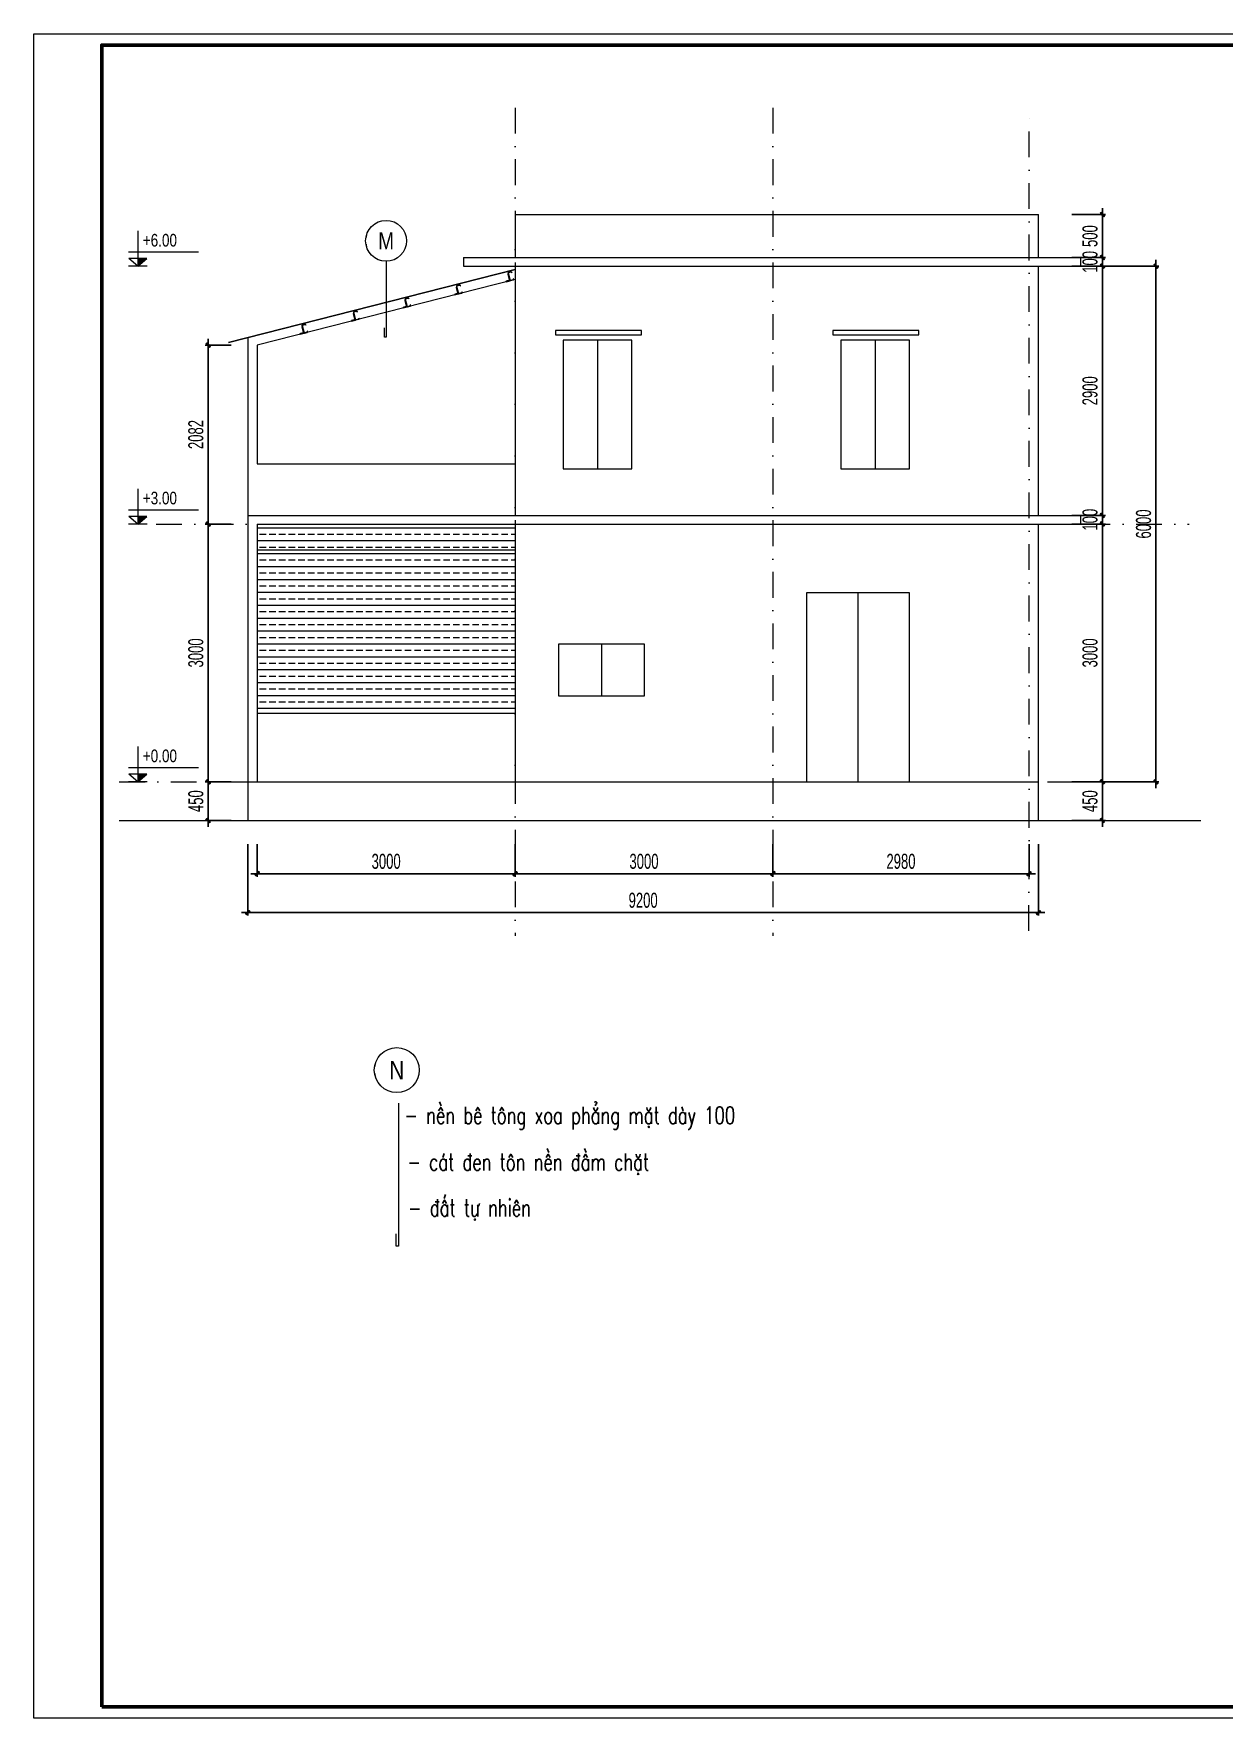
# Model space of a CAD drawing. Header units: millimetres. Extents: x 596422 to 1674380, y -367470 to 58862.
# Drawn here: x 865669 to 879522, y -262665 to -243063 of the extents above; entities that cross this region are included whole.
import ezdxf
from ezdxf.enums import TextEntityAlignment as Align

# ---------------------------------------------------------------- set-up
doc = ezdxf.new("R2010")
doc.units = ezdxf.units.MM
doc.header["$LTSCALE"] = 600
doc.header["$MEASUREMENT"] = 0
doc.linetypes.add('ACAD_ISO07W100', pattern=[3, 0, -3])
doc.linetypes.add('DASHDOT', pattern=[1, 0.5, -0.25, 0, -0.25])
doc.layers.get('0').update_dxf_attribs({"lineweight": 0})
doc.layers.get('Defpoints').update_dxf_attribs({"lineweight": 0})
for name, color, linetype, lineweight in [('37 - Noi that', 137, 'Continuous', 13), ('A-WIPEOUT', 254, 'ACAD_ISO07W100', 0), ('LC Dim', 8, 'Continuous', 18), ('LC Hatch', 252, 'Continuous', 9), ('LC ISO', 153, 'Continuous', 13), ('LC Net dam 1', 30, 'Continuous', 30), ('LC Net manh', 9, 'Continuous', 5), ('LC Net thay', 7, 'Continuous', 25), ('LC Net truc', 79, 'DASHDOT', 13), ('LC Text1', 3, 'Continuous', 20), ('NET KY HIEU', 31, 'Continuous', 20), ('text', 1, 'Continuous', 20)]:
    doc.layers.add(name, color=color, linetype=linetype, lineweight=lineweight)
doc.layers.add('Khungten_LCDI', color=7, linetype='Continuous')
doc.layers.add('Kichthuoc', color=9, linetype='Continuous')
doc.styles.add('CHU THUONG', font='chhbg.shx', dxfattribs={"width": 0.8, "height": 220})
doc.styles.add('General text 2', font='arial.ttf')
doc.styles.add('HOATBIF', font='hoatbif.shx', dxfattribs={"width": 0.65})
doc.styles.add('Khungten', font='VHAVAN.TTF', dxfattribs={"width": 0.9, "height": 5000})
doc.styles.add('T1', font='Vnsimli.shx', dxfattribs={"width": 0.8})
doc.styles.add('Title', font='VHAVAN.TTF', dxfattribs={"width": 0.8})
doc.dimstyles.new('1-100(1-70)', dxfattribs={"dimscale": 70, "dimtxt": 2.5, "dimasz": 0.35, "dimexe": 0.5, "dimexo": 0, "dimgap": 0.8, "dimtad": 1, "dimdec": 0, "dimzin": 0, "dimdsep": 46, "dimtxsty": 'HOATBIF', "dimblk1": 'DOT', "dimblk2": 'DOT', "dimsah": 1, "dimcen": -1, "dimdle": 1, "dimclrd": 256, "dimclre": 256, "dimclrt": 4, "dimadec": 3, "dimazin": 2, "dimtfac": 0.333333, "dimtdec": 0, "dimtix": 1, "dimtmove": 2, "dimatfit": 3, "dimldrblk": 'DOT', "dimfxl": 1, "dimtvp": 0.833333, "dimtolj": 1, "dimtzin": 0, "dimarcsym": 0})
pattern_1 = [(45, (15.4922, -1e-10), (-2.20971, 2.20971), [])]

# ---------------------------------------------------------------- blocks, each defined once
blk = doc.blocks.new('1sdsfa')
at = {"layer": 'LC Hatch', "ltscale": 5}
h = blk.add_hatch(dxfattribs=at)
h.set_pattern_fill('ANSI31', color=256, scale=25, angle=16.7941)
h.set_pattern_definition(pattern_1)
h.paths.add_polyline_path([(2, 125), (0, 125), (0, 120), (8, 120, 0.354105)])
h = blk.add_hatch(dxfattribs=at)
h.set_pattern_fill('ANSI31', color=256, scale=25, angle=16.7941)
h.set_pattern_definition(pattern_1)
h.paths.add_polyline_path([(8, 119, 0.052421), (8, 120), (0, 120), (0, 100), (8, 100)])
h = blk.add_hatch(dxfattribs=at)
h.set_pattern_fill('ANSI31', color=256, scale=25, angle=16.7941)
h.set_pattern_definition(pattern_1)
h.paths.add_polyline_path([(8, 100), (0, 100), (0, 0), (75, 0), (75, 2, 0.414214), (69, 8), (17, 8, -0.414215), (8, 17)])
at = {"layer": '37 - Noi that', "color": 1, "ltscale": 0.2}
blk.add_lwpolyline([(-65, 130), (-65, 144, -0.414214), (-59, 150), (-6, 150, -0.414214), (0, 144), (0, 6, -0.414214), (-6, 0), (-59, 0, -0.414214), (-65, 6), (-65, 20), (-63, 20), (-63, 6, 0.414214), (-59, 2), (-6, 2, 0.414214), (-2, 6), (-2, 144, 0.414214), (-6, 148), (-59, 148, 0.414214), (-63, 144), (-63, 130)], format="xyb", close=True, dxfattribs=at)
at = {"layer": 'LC Net thay'}
for p, q in [((0, 125), (0, 0)), ((2, 125), (0, 125)), ((75, 0), (0, 0)), ((8, 119), (8, 17)), ((69, 8), (17, 8)), ((75, 2), (75, 0))]:
    blk.add_line(p, q, dxfattribs=at)
for centre, radius, start, end in [((2, 119), 6.3, 0, 90), ((17, 17), 9.45, 180, 270), ((69, 2), 6.3, 0, 90)]:
    blk.add_arc(centre, radius, start, end, dxfattribs=at)
blk = doc.blocks.new('*U1408')
at = {"layer": 'LC Net thay', "xscale": 0.6510496674393021, "yscale": 0.6510496674393021, "zscale": 0.6510496674393021, "rotation": 343.2058678792092}
blk.add_blockref('1sdsfa', (-17, -46), dxfattribs=at)
blk = doc.blocks.new('*U1409')
at = {"layer": 'LC Net thay', "color": 0, "linetype": 'ByBlock', "lineweight": -2, "transparency": 16777216}
for p in [(0, 0), (592, -179), (1184, -357), (1776, -536), (2368, -715)]:
    blk.add_blockref('*U1408', p, dxfattribs=at)
blk = doc.blocks.new('LCDI-new')
at = {"layer": 'Defpoints', "lineweight": 0}
blk.add_lwpolyline([(-1626044.71, 488105.01), (-1626044.71, 488402.01), (-1625624.71, 488402.01), (-1625624.71, 488105.01)], close=True, dxfattribs=at)
at = {"layer": 'Khungten_LCDI', "color": 5, "lineweight": 60}
blk.add_lwpolyline([(-1626032.71, 488107.01), (-1626032.71, 488400.01), (-1625626.71, 488400.01), (-1625626.71, 488107.01)], close=True, dxfattribs=at)
at = {"color": 2, "style": 'Title', "width": 1.824646}
for tag, p, p2 in [('TENBANVE1', (-1625663.58, 488164.65), (-1625629.32, 488164.65)), ('TENBANVE2', (-1625663.58, 488157.89), (-1625629.32, 488157.89))]:
    blk.add_attdef(tag, text='', height=2.5, dxfattribs=at).set_placement(p, p2, align=Align.FIT)
at = {"color": 7, "style": 'Khungten', "width": 0.8}
for tag, p in [('REVISION', (-1625637.72, 488146.05)), ('NGAYHT', (-1625637.25, 488137.42))]:
    blk.add_attdef(tag, text='', height=2, dxfattribs=at).set_placement(p, align=Align.CENTER)
at = {"color": 2, "style": 'Title', "width": 0.7}
blk.add_attdef('SOBANVE', text='', height=2.5, dxfattribs=at).set_placement((-1625637.09, 488114.55), align=Align.CENTER)
blk = doc.blocks.new('*U10')
at = {"layer": 'A-WIPEOUT'}
blk.add_lwpolyline([(0, 4.25), (-2.5, 3.44), (-4.04, 1.31), (-4.04, -1.31), (-2.5, -3.44), (0, -4.25), (2.5, -3.44), (4.04, -1.31), (4.04, 1.31), (2.5, 3.44)], close=True, dxfattribs=at)
blk.add_wipeout([(0, 4.25), (-2.5, 3.44), (-4.04, 1.31), (-4.04, -1.31), (-2.5, -3.44), (0, -4.25), (2.5, -3.44), (4.04, -1.31), (4.04, 1.31), (2.5, 3.44)]).dxf.layer = 'A-WIPEOUT'
blk.add_circle((0, 0), 4.25)
at = {"layer": 'text', "style": 'General text 2', "width": 0.8, "flags": 8}
blk.add_attdef('SYMBOL', text='', height=3.5, dxfattribs=at).set_placement((0, 0), align=Align.MIDDLE_CENTER)
blk = doc.blocks.new('DOT')
at = {"layer": 'Kichthuoc'}
blk.add_line((-3, 0), (3, 0), dxfattribs=at)
at = {"layer": 'Kichthuoc', "color": 4}
blk.add_line((-1, -1), (1, 1), dxfattribs=at)
blk.add_lwpolyline([(0.5, 1), (-1, -0.5), (-0.5, -1), (1, 0.5)], close=True, dxfattribs=at)
blk = doc.blocks.new('*D1483')
at = {"layer": 'Defpoints', "color": 0, "transparency": 16777216}
for p in [(868270, -252495), (871270, -252495), (871270, -252837)]:
    blk.add_point(p, dxfattribs=at)
at = {"layer": 'LC Dim', "lineweight": -2, "transparency": 16777216}
for p, q in [((868270, -252495), (868270, -252872)), ((871270, -252495), (871270, -252872)), ((868294, -252837), (871245, -252837))]:
    blk.add_line(p, q, dxfattribs=at)
at = {"layer": 'LC Dim', "lineweight": -2, "transparency": 16777216, "xscale": 24.5, "yscale": 24.5, "zscale": 24.5}
for p, rotation in [((868270, -252837), 179.9999999999934), ((871270, -252837), 359.9999999999933)]:
    blk.add_blockref('DOT', p, dxfattribs=dict(at, rotation=rotation))
at = {"layer": 'LC Dim', "color": 4, "transparency": 16777216, "insert": (869770, -252694), "char_height": 175, "attachment_point": 5, "style": 'HOATBIF'}
blk.add_mtext('\\A1;3000', dxfattribs=at)
blk = doc.blocks.new('_Dot')
at = {"color": 0, "linetype": 'ByBlock', "lineweight": -2}
blk.add_line((-0.5, 0), (-1, 0), dxfattribs=at)
at = {"color": 0, "linetype": 'ByBlock', "const_width": 0.5}
blk.add_lwpolyline([(-0.25, 0, 1), (0.25, 0, 1)], format="xyb", close=True, dxfattribs=at)
blk = doc.blocks.new('*D1484')
at = {"layer": 'Defpoints', "color": 0, "transparency": 16777216}
for p in [(871270, -252495), (874270, -252495), (874270, -252837)]:
    blk.add_point(p, dxfattribs=at)
at = {"layer": 'LC Dim', "lineweight": -2, "transparency": 16777216}
for p, q in [((871270, -252495), (871270, -252872)), ((874270, -252495), (874270, -252872)), ((871294, -252837), (874245, -252837))]:
    blk.add_line(p, q, dxfattribs=at)
at = {"layer": 'LC Dim', "lineweight": -2, "transparency": 16777216, "xscale": 24.5, "yscale": 24.5, "zscale": 24.5}
for p, rotation in [((871270, -252837), 179.9999999999923), ((874270, -252837), 359.9999999999923)]:
    blk.add_blockref('DOT', p, dxfattribs=dict(at, rotation=rotation))
at = {"layer": 'LC Dim', "color": 4, "transparency": 16777216, "insert": (872770, -252694), "char_height": 175, "attachment_point": 5, "style": 'HOATBIF'}
blk.add_mtext('\\A1;3000', dxfattribs=at)
blk = doc.blocks.new('*D1485')
at = {"layer": 'Defpoints', "color": 0, "transparency": 16777216}
for p in [(874270, -252495), (877250, -252495), (877250, -252837)]:
    blk.add_point(p, dxfattribs=at)
at = {"layer": 'LC Dim', "lineweight": -2, "transparency": 16777216}
for p, q in [((874270, -252495), (874270, -252872)), ((877250, -252495), (877250, -252872)), ((874294, -252837), (877225, -252837))]:
    blk.add_line(p, q, dxfattribs=at)
at = {"layer": 'LC Dim', "lineweight": -2, "transparency": 16777216, "xscale": 24.5, "yscale": 24.5, "zscale": 24.5}
for p, rotation in [((874270, -252837), 179.9999999999923), ((877250, -252837), 359.9999999999923)]:
    blk.add_blockref('DOT', p, dxfattribs=dict(at, rotation=rotation))
at = {"layer": 'LC Dim', "color": 4, "transparency": 16777216, "insert": (875760, -252694), "char_height": 175, "attachment_point": 5, "style": 'HOATBIF'}
blk.add_mtext('\\A1;2980', dxfattribs=at)
blk = doc.blocks.new('*D1486')
at = {"layer": 'Defpoints', "color": 0, "transparency": 16777216}
for p in [(868160, -252495), (877360, -252495), (877360, -253290)]:
    blk.add_point(p, dxfattribs=at)
at = {"layer": 'LC Dim', "lineweight": -2, "transparency": 16777216}
for p, q in [((868160, -252495), (868160, -253325)), ((877360, -252495), (877360, -253325)), ((868184, -253290), (877335, -253290))]:
    blk.add_line(p, q, dxfattribs=at)
at = {"layer": 'LC Dim', "lineweight": -2, "transparency": 16777216, "xscale": 24.5, "yscale": 24.5, "zscale": 24.5}
for p, rotation in [((868160, -253290), 179.9999999999934), ((877360, -253290), 359.9999999999933)]:
    blk.add_blockref('DOT', p, dxfattribs=dict(at, rotation=rotation))
at = {"layer": 'LC Dim', "color": 4, "transparency": 16777216, "insert": (872760, -253147), "char_height": 175, "attachment_point": 5, "style": 'HOATBIF'}
blk.add_mtext('\\A1;9200', dxfattribs=at)
blk = doc.blocks.new('*D1495')
at = {"layer": 'Defpoints', "color": 0, "transparency": 16777216}
for p in [(877749, -251768), (878104, -251768), (877749, -252218)]:
    blk.add_point(p, dxfattribs=at)
at = {"layer": 'LC Dim', "lineweight": -2, "transparency": 16777216}
for p, q in [((877749, -251768), (878139, -251768)), ((878104, -252193), (878104, -251792)), ((877749, -252218), (878139, -252218))]:
    blk.add_line(p, q, dxfattribs=at)
at = {"layer": 'LC Dim', "lineweight": -2, "transparency": 16777216, "xscale": 24.5, "yscale": 24.5, "zscale": 24.5}
for p, rotation in [((878104, -251768), 89.99999999999338), ((878104, -252218), 269.9999999999933)]:
    blk.add_blockref('DOT', p, dxfattribs=dict(at, rotation=rotation))
at = {"layer": 'LC Dim', "color": 4, "transparency": 16777216, "insert": (877960, -251993), "char_height": 175, "attachment_point": 5, "rotation": 90, "style": 'HOATBIF'}
blk.add_mtext('\\A1;450', dxfattribs=at)
blk = doc.blocks.new('*D1496')
at = {"layer": 'Defpoints', "color": 0, "transparency": 16777216}
for p in [(877749, -248768), (878104, -248768), (877749, -251768)]:
    blk.add_point(p, dxfattribs=at)
at = {"layer": 'LC Dim', "lineweight": -2, "transparency": 16777216}
for p, q in [((877749, -248768), (878139, -248768)), ((878104, -251743), (878104, -248792)), ((877749, -251768), (878139, -251768))]:
    blk.add_line(p, q, dxfattribs=at)
at = {"layer": 'LC Dim', "lineweight": -2, "transparency": 16777216, "xscale": 24.5, "yscale": 24.5, "zscale": 24.5}
for p, rotation in [((878104, -248768), 89.99999999999338), ((878104, -251768), 269.9999999999933)]:
    blk.add_blockref('DOT', p, dxfattribs=dict(at, rotation=rotation))
at = {"layer": 'LC Dim', "color": 4, "transparency": 16777216, "insert": (877960, -250268), "char_height": 175, "attachment_point": 5, "rotation": 90, "style": 'HOATBIF'}
blk.add_mtext('\\A1;3000', dxfattribs=at)
blk = doc.blocks.new('*D1497')
at = {"layer": 'Defpoints', "color": 0, "transparency": 16777216}
for p in [(877749, -248668), (878104, -248668), (877749, -248768)]:
    blk.add_point(p, dxfattribs=at)
at = {"layer": 'LC Dim', "lineweight": -2, "transparency": 16777216}
for p, q in [((877749, -248668), (878139, -248668)), ((878104, -248643), (878104, -248619)), ((878104, -248768), (878104, -248668)), ((877749, -248768), (878139, -248768)), ((878104, -248792), (878104, -248817))]:
    blk.add_line(p, q, dxfattribs=at)
at = {"layer": 'LC Dim', "lineweight": -2, "transparency": 16777216, "xscale": 24.5, "yscale": 24.5, "zscale": 24.5}
for p, rotation in [((878104, -248668), 269.9999999999933), ((878104, -248768), 89.99999999999336)]:
    blk.add_blockref('DOT', p, dxfattribs=dict(at, rotation=rotation))
at = {"layer": 'LC Dim', "color": 4, "transparency": 16777216, "insert": (877960, -248718), "char_height": 175, "attachment_point": 5, "rotation": 90, "style": 'HOATBIF'}
blk.add_mtext('\\A1;100', dxfattribs=at)
blk = doc.blocks.new('*D1498')
at = {"layer": 'Defpoints', "color": 0, "transparency": 16777216}
for p in [(877749, -248668), (878104, -248668), (877749, -248768)]:
    blk.add_point(p, dxfattribs=at)
at = {"layer": 'LC Dim', "lineweight": -2, "transparency": 16777216}
for p, q in [((877749, -248668), (878139, -248668)), ((878104, -248643), (878104, -248619)), ((878104, -248768), (878104, -248668)), ((877749, -248768), (878139, -248768)), ((878104, -248792), (878104, -248817))]:
    blk.add_line(p, q, dxfattribs=at)
at = {"layer": 'LC Dim', "lineweight": -2, "transparency": 16777216, "xscale": 24.5, "yscale": 24.5, "zscale": 24.5}
for p, rotation in [((878104, -248668), 269.9999999999933), ((878104, -248768), 89.99999999999336)]:
    blk.add_blockref('DOT', p, dxfattribs=dict(at, rotation=rotation))
at = {"layer": 'LC Dim', "color": 4, "transparency": 16777216, "insert": (877960, -248718), "char_height": 175, "attachment_point": 5, "rotation": 90, "style": 'HOATBIF'}
blk.add_mtext('\\A1;100', dxfattribs=at)
blk = doc.blocks.new('*D1499')
at = {"layer": 'Defpoints', "color": 0, "transparency": 16777216}
for p in [(877749, -245768), (878104, -245768), (877749, -248668)]:
    blk.add_point(p, dxfattribs=at)
at = {"layer": 'LC Dim', "lineweight": -2, "transparency": 16777216}
for p, q in [((877749, -245768), (878139, -245768)), ((878104, -248643), (878104, -245792)), ((877749, -248668), (878139, -248668))]:
    blk.add_line(p, q, dxfattribs=at)
at = {"layer": 'LC Dim', "lineweight": -2, "transparency": 16777216, "xscale": 24.5, "yscale": 24.5, "zscale": 24.5}
for p, rotation in [((878104, -245768), 89.99999999999338), ((878104, -248668), 269.9999999999933)]:
    blk.add_blockref('DOT', p, dxfattribs=dict(at, rotation=rotation))
at = {"layer": 'LC Dim', "color": 4, "transparency": 16777216, "insert": (877960, -247218), "char_height": 175, "attachment_point": 5, "rotation": 90, "style": 'HOATBIF'}
blk.add_mtext('\\A1;2900', dxfattribs=at)
blk = doc.blocks.new('*D1500')
at = {"layer": 'Defpoints', "color": 0, "transparency": 16777216}
for p in [(877749, -245668), (877749, -245768), (878104, -245668)]:
    blk.add_point(p, dxfattribs=at)
at = {"layer": 'LC Dim', "lineweight": -2, "transparency": 16777216}
for p, q in [((877749, -245668), (878139, -245668)), ((877749, -245768), (878139, -245768)), ((878104, -245643), (878104, -245619)), ((878104, -245768), (878104, -245668)), ((878104, -245792), (878104, -245817))]:
    blk.add_line(p, q, dxfattribs=at)
at = {"layer": 'LC Dim', "lineweight": -2, "transparency": 16777216, "xscale": 24.5, "yscale": 24.5, "zscale": 24.5}
for p, rotation in [((878104, -245668), 269.9999999999933), ((878104, -245768), 89.99999999999336)]:
    blk.add_blockref('DOT', p, dxfattribs=dict(at, rotation=rotation))
at = {"layer": 'LC Dim', "color": 4, "transparency": 16777216, "insert": (877960, -245718), "char_height": 175, "attachment_point": 5, "rotation": 90, "style": 'HOATBIF'}
blk.add_mtext('\\A1;100', dxfattribs=at)
blk = doc.blocks.new('*D1501')
at = {"layer": 'Defpoints', "color": 0, "transparency": 16777216}
for p in [(877749, -245168), (878104, -245168), (877749, -245668)]:
    blk.add_point(p, dxfattribs=at)
at = {"layer": 'LC Dim', "lineweight": -2, "transparency": 16777216}
for p, q in [((877749, -245168), (878139, -245168)), ((878104, -245643), (878104, -245192)), ((877749, -245668), (878139, -245668))]:
    blk.add_line(p, q, dxfattribs=at)
at = {"layer": 'LC Dim', "lineweight": -2, "transparency": 16777216, "xscale": 24.5, "yscale": 24.5, "zscale": 24.5}
for p, rotation in [((878104, -245168), 89.99999999999338), ((878104, -245668), 269.9999999999933)]:
    blk.add_blockref('DOT', p, dxfattribs=dict(at, rotation=rotation))
at = {"layer": 'LC Dim', "color": 4, "transparency": 16777216, "insert": (877960, -245418), "char_height": 175, "attachment_point": 5, "rotation": 90, "style": 'HOATBIF'}
blk.add_mtext('\\A1;500', dxfattribs=at)
blk = doc.blocks.new('*D1502')
at = {"layer": 'Defpoints', "color": 0, "transparency": 16777216}
for p in [(867700, -251768), (867967, -251768), (867967, -252218)]:
    blk.add_point(p, dxfattribs=at)
at = {"layer": 'LC Dim', "lineweight": -2, "transparency": 16777216}
for p, q in [((867967, -251768), (867665, -251768)), ((867700, -252193), (867700, -251792)), ((867967, -252218), (867665, -252218))]:
    blk.add_line(p, q, dxfattribs=at)
at = {"layer": 'LC Dim', "lineweight": -2, "transparency": 16777216, "xscale": 24.5, "yscale": 24.5, "zscale": 24.5}
for p, rotation in [((867700, -251768), 89.99999999999338), ((867700, -252218), 269.9999999999933)]:
    blk.add_blockref('DOT', p, dxfattribs=dict(at, rotation=rotation))
at = {"layer": 'LC Dim', "color": 4, "transparency": 16777216, "insert": (867556, -251993), "char_height": 175, "attachment_point": 5, "rotation": 90, "style": 'HOATBIF'}
blk.add_mtext('\\A1;450', dxfattribs=at)
blk = doc.blocks.new('*D1503')
at = {"layer": 'Defpoints', "color": 0, "transparency": 16777216}
for p in [(867700, -248768), (867967, -248768), (867967, -251768)]:
    blk.add_point(p, dxfattribs=at)
at = {"layer": 'LC Dim', "lineweight": -2, "transparency": 16777216}
for p, q in [((867967, -248768), (867665, -248768)), ((867700, -251743), (867700, -248792)), ((867967, -251768), (867665, -251768))]:
    blk.add_line(p, q, dxfattribs=at)
at = {"layer": 'LC Dim', "lineweight": -2, "transparency": 16777216, "xscale": 24.5, "yscale": 24.5, "zscale": 24.5}
for p, rotation in [((867700, -248768), 89.99999999999338), ((867700, -251768), 269.9999999999933)]:
    blk.add_blockref('DOT', p, dxfattribs=dict(at, rotation=rotation))
at = {"layer": 'LC Dim', "color": 4, "transparency": 16777216, "insert": (867556, -250268), "char_height": 175, "attachment_point": 5, "rotation": 90, "style": 'HOATBIF'}
blk.add_mtext('\\A1;3000', dxfattribs=at)
blk = doc.blocks.new('*D1504')
at = {"layer": 'Defpoints', "color": 0, "transparency": 16777216}
for p in [(867700, -246686), (867967, -246686), (867967, -248768)]:
    blk.add_point(p, dxfattribs=at)
at = {"layer": 'LC Dim', "lineweight": -2, "transparency": 16777216}
for p, q in [((867967, -246686), (867665, -246686)), ((867700, -248743), (867700, -246710)), ((867967, -248768), (867665, -248768))]:
    blk.add_line(p, q, dxfattribs=at)
at = {"layer": 'LC Dim', "lineweight": -2, "transparency": 16777216, "xscale": 24.5, "yscale": 24.5, "zscale": 24.5}
for p, rotation in [((867700, -246686), 89.99999999999338), ((867700, -248768), 269.9999999999933)]:
    blk.add_blockref('DOT', p, dxfattribs=dict(at, rotation=rotation))
at = {"layer": 'LC Dim', "color": 4, "transparency": 16777216, "insert": (867556, -247727), "char_height": 175, "attachment_point": 5, "rotation": 90, "style": 'HOATBIF'}
blk.add_mtext('\\A1;2082', dxfattribs=at)
blk = doc.blocks.new('*D1505')
at = {"layer": 'Defpoints', "color": 0, "transparency": 16777216}
for p in [(877749, -245768), (878727, -245768), (877749, -251768)]:
    blk.add_point(p, dxfattribs=at)
at = {"layer": 'LC Dim', "lineweight": -2, "transparency": 16777216}
for p, q in [((877749, -245768), (878762, -245768)), ((878727, -251743), (878727, -245792)), ((877749, -251768), (878762, -251768))]:
    blk.add_line(p, q, dxfattribs=at)
at = {"layer": 'LC Dim', "lineweight": -2, "transparency": 16777216, "xscale": 24.5, "yscale": 24.5, "zscale": 24.5}
for p, rotation in [((878727, -245768), 89.99999999999338), ((878727, -251768), 269.9999999999933)]:
    blk.add_blockref('DOT', p, dxfattribs=dict(at, rotation=rotation))
at = {"layer": 'LC Dim', "color": 4, "transparency": 16777216, "insert": (878583, -248768), "char_height": 175, "attachment_point": 5, "rotation": 90, "style": 'HOATBIF'}
blk.add_mtext('\\A1;6000', dxfattribs=at)
blk = doc.blocks.new('coss')
at = {"layer": 'NET KY HIEU', "color": 7}
for p, q in [((0, 544), (0, 0)), ((938, 215), (-142, 215)), ((0, 0), (-141, 117)), ((141, 117), (-141, 117)), ((0, 0), (141, 117))]:
    blk.add_line(p, q, dxfattribs=at)
at = {"layer": 'NET KY HIEU', "color": 1, "ltscale": 600}
blk.add_line((142, 0), (-142, 0), dxfattribs=at)
at = {"layer": 'NET KY HIEU', "ltscale": 600}
blk.add_solid([(0, 0), (0, 117), (141, 117)], dxfattribs=at)
at = {"layer": 'NET KY HIEU', "color": 4, "style": 'CHU THUONG', "width": 0.8}
blk.add_attdef('%%P0.000', text='', height=195, dxfattribs=at).set_placement((77, 400), align=Align.MIDDLE_LEFT)

msp = doc.modelspace()

# ---------------------------------------------------------------- hatches: boundary and pattern name
at = {"layer": 'LC Hatch'}
h = msp.add_hatch(dxfattribs=at)
h.set_pattern_fill('ANSI33', color=256, scale=600, angle=315)
h.set_pattern_definition([(360, (872272.76, -209661.97), (2e-11, 150), []), (360, (872347.76, -209736.97), (2e-11, 150), [75, -37.5])])
h.paths.add_polyline_path([(868269.5, -248768), (868269.5, -250968), (871269.5, -250968), (871269.5, -248768)])

# ---------------------------------------------------------------- linework, layer by layer
for p, q in [((870669.5, -245668), (870669.5, -245768)), ((871269.5, -245768), (871269.5, -248668)), ((871269.5, -245921.4), (868269.5, -246685.5))]:
    msp.add_line(p, q, dxfattribs=at)
at = {"layer": 'LC ISO'}
msp.add_lwpolyline([(869912.8, -255508.1), (869912.8, -257172.3), (869885, -257172.3), (869885, -257025.7)], dxfattribs=at)
at = {"layer": 'LC Net dam 1', "linetype": 'Continuous', "ltscale": 2}
msp.add_line((871269.5, -245806.4), (867935.1, -246655.1), dxfattribs=at)
at = {"layer": 'LC Net manh'}
for p, q in [((871269.5, -245168), (877359.5, -245168)), ((871269.5, -245168), (871269.5, -245668)), ((877359.5, -245668), (877359.5, -245168)), ((870669.5, -245668), (877850.6, -245668)), ((870669.5, -245768), (877850.6, -245768)), ((877359.5, -248668), (877359.5, -245768)), ((877850.6, -245668), (877850.6, -245768)), ((868159.5, -246598), (868159.5, -252218)), ((868269.5, -246685.5), (868269.5, -248068)), ((872230.4, -246628), (872230.4, -248128)), ((875459.5, -246628), (875459.5, -248128)), ((868269.5, -248068), (871269.5, -248068)), ((868159.5, -248668), (877850.1, -248668)), ((877850.1, -248668), (877850.1, -248768)), ((868269.5, -248768), (871269.5, -248768)), ((868269.5, -248768), (868269.5, -251768)), ((868269.5, -248768), (877850.1, -248768)), ((871269.5, -248768), (871269.5, -251768)), ((877359.5, -252218), (877359.5, -248768)), ((868269.5, -249068), (871269.5, -249068)), ((875259.5, -249568), (875259.5, -251768)), ((872274.4, -250168), (872274.4, -250768)), ((868269.5, -250968), (871269.5, -250968)), ((867699.8, -251768), (877359.5, -251768)), ((866664.2, -252218), (879248.7, -252218))]:
    msp.add_line(p, q, dxfattribs=at)
for points in [[(871739.4, -246568.3), (872739.4, -246568.3), (872739.4, -246518.3), (871739.4, -246518.3)], [(874968.6, -246568.3), (875968.6, -246568.3), (875968.6, -246518.3), (874968.6, -246518.3)], [(871830.4, -248128), (872630.4, -248128), (872630.4, -246628), (871830.4, -246628)], [(875059.5, -248128), (875859.5, -248128), (875859.5, -246628), (875059.5, -246628)], [(874659.5, -251768), (875859.5, -251768), (875859.5, -249568), (874659.5, -249568)], [(871774.4, -250768), (872774.4, -250768), (872774.4, -250168), (871774.4, -250168)]]:
    msp.add_lwpolyline(points, close=True, dxfattribs=at)
at = {"layer": 'LC Net truc'}
for p, q in [((871269.5, -243924.5), (871269.5, -253560.2)), ((874269.5, -243924.5), (874269.5, -253560.2)), ((877249.5, -253502.3), (877251.1, -243997)), ((867092.9, -248768.7), (879111.8, -248768.7)), ((866664.2, -251768), (878103.9, -251768))]:
    msp.add_line(p, q, dxfattribs=at)

# ---------------------------------------------------------------- block references
ref = msp.add_blockref('coss', (866880.7, -245768), dxfattribs=dict(xscale=0.75438, yscale=0.75438, zscale=0.75438))
ref.add_attrib('%%P0.000', '+6.00', dxfattribs={"layer": 'NET KY HIEU', "color": 3, "height": 146.81, "style": 'CHU THUONG', "width": 0.8}).set_placement((866938.6, -245466), align=Align.MIDDLE_LEFT)
ref = msp.add_blockref('coss', (866880.7, -248768), dxfattribs=dict(xscale=0.75438, yscale=0.75438, zscale=0.75438))
ref.add_attrib('%%P0.000', '+3.00', dxfattribs={"layer": 'NET KY HIEU', "color": 3, "height": 146.81, "style": 'CHU THUONG', "width": 0.8}).set_placement((866938.6, -248466), align=Align.MIDDLE_LEFT)
ref = msp.add_blockref('coss', (866880.7, -251768), dxfattribs=dict(xscale=0.75438, yscale=0.75438, zscale=0.75438))
ref.add_attrib('%%P0.000', '+0.00', dxfattribs={"layer": 'NET KY HIEU', "color": 3, "height": 146.81, "style": 'CHU THUONG', "width": 0.8}).set_placement((866938.6, -251466), align=Align.MIDDLE_LEFT)
at = {"layer": 'Kichthuoc', "xscale": 66.00000000007024, "yscale": 66.00000000007024, "zscale": 66.00000000007024}
msp.add_blockref('LCDI-new', (108184619.8, -32477595.5), dxfattribs=at)
at = {"layer": 'LC Net thay', "xscale": -1, "rotation": 357.4887800846051}
msp.add_blockref('*U1409', (871197.2, -245890.4), dxfattribs=at)

# ---------------------------------------------------------------- texts
at = {"layer": 'LC Text1', "style": 'T1', "width": 0.7}
for s, p in [('- nÒn bª t«ng xoa ph¼ng mÆt dµy 100', (869984.4, -255747.9)), ('- c¸t ®en t«n nÒn ®Çm chÆt', (870017, -256291.8)), ('- ®Êt tù nhiªn', (870026.4, -256825.3))]:
    msp.add_text(s, height=200, dxfattribs=at).set_placement(p)

# ---------------------------------------------------------------- dimensions: what is measured, and where the dimension line sits
at = {"layer": 'LC Dim'}
for base, p1, p2, angle, picture, middle in [((878103.9, -245168), (877749.2, -245668), (877749.2, -245168), 270, '*D1501', (877960.4, -245418)), ((878103.9, -245668), (877749.2, -245768), (877749.2, -245668), 270, '*D1500', (877960.4, -245718)), ((878103.9, -245768), (877749.2, -248668), (877749.2, -245768), 270, '*D1499', (877960.4, -247218)), ((867699.8232, -246685.5287), (867967.1681, -248767.9873), (867967.1681, -246685.5287), 270, '*D1504', (867556.3232, -247726.758)), ((878103.9, -248668), (877749.2, -248768), (877749.2, -248668), 270, '*D1497', (877960.4, -248718)), ((878103.9, -248668), (877749.2, -248768), (877749.2, -248668), 270, '*D1498', (877960.4, -248718)), ((867699.8, -248768), (867967.2, -251768), (867967.2, -248768), 270, '*D1503', (867556.3, -250268)), ((878103.9, -248768), (877749.2, -251768), (877749.2, -248768), 270, '*D1496', (877960.4, -250268)), ((874269.5, -252837.3), (871269.5, -252494.5), (874269.5, -252494.5), 180, '*D1484', (872769.5, -252693.8)), ((877249.7, -252837.3), (874269.5, -252494.5), (877249.7, -252494.5), 180, '*D1485', (875759.6, -252693.8))]:
    dim = msp.add_linear_dim(base=base, p1=p1, p2=p2, angle=angle, dimstyle='1-100(1-70)', dxfattribs=at)
    dim.commit()
    dim.dimension.update_dxf_attribs({"geometry": picture, "text_midpoint": middle})
for p1, p2, distance, picture, middle in [((877749.2, -251768), (877749.2, -245768), -977.7, '*D1505', (878583.4, -248768)), ((867967.2, -252218), (867967.2, -251768), 267.3, '*D1502', (867556.3, -251993)), ((877749.2, -252218), (877749.2, -251768), -354.7, '*D1495', (877960.4, -251993)), ((868159.5, -252494.5), (877359.5, -252494.5), -795.5, '*D1486', (872759.5, -253146.6)), ((868269.5, -252494.5), (871269.5, -252494.5), -342.7, '*D1483', (869769.5, -252693.8))]:
    dim = msp.add_aligned_dim(p1=p1, p2=p2, distance=distance, dimstyle='1-100(1-70)', dxfattribs=at)
    dim.commit()
    dim.dimension.update_dxf_attribs({"geometry": picture, "text_midpoint": middle})

# ---------------------------------------------------------------- next in the draw order: block references
at = {"layer": 'LC Net manh'}
ref = msp.add_blockref('*U10', (869769.5, -245473.1), dxfattribs=dict(at, xscale=56.04491115382255, yscale=56.04491115382255, zscale=56.04491115382255, rotation=359.9999999999933))
ref.add_attrib('SYMBOL', 'M', dxfattribs={"layer": 'text', "height": 196.2, "style": 'General text 2', "width": 0.8}).set_placement((869769.5, -245473.1), align=Align.MIDDLE_CENTER)
ref = msp.add_blockref('*U10', (869893.6, -255122.3), dxfattribs=dict(at, xscale=61.50333185604669, yscale=61.50333185604669, zscale=61.50333185604669, rotation=359.9999999999933))
ref.add_attrib('SYMBOL', 'N', dxfattribs={"layer": 'text', "height": 215.3, "style": 'General text 2', "width": 0.8}).set_placement((869893.6, -255122.3), align=Align.MIDDLE_CENTER)

# ---------------------------------------------------------------- next in the draw order: linework, layer by layer
at = {"layer": 'LC ISO'}
msp.add_lwpolyline([(869769.5, -245711.3), (869769.5, -246592.8), (869749.2, -246592.8), (869749.2, -246485.9)], dxfattribs=at)

doc.saveas('drawing.dxf')
